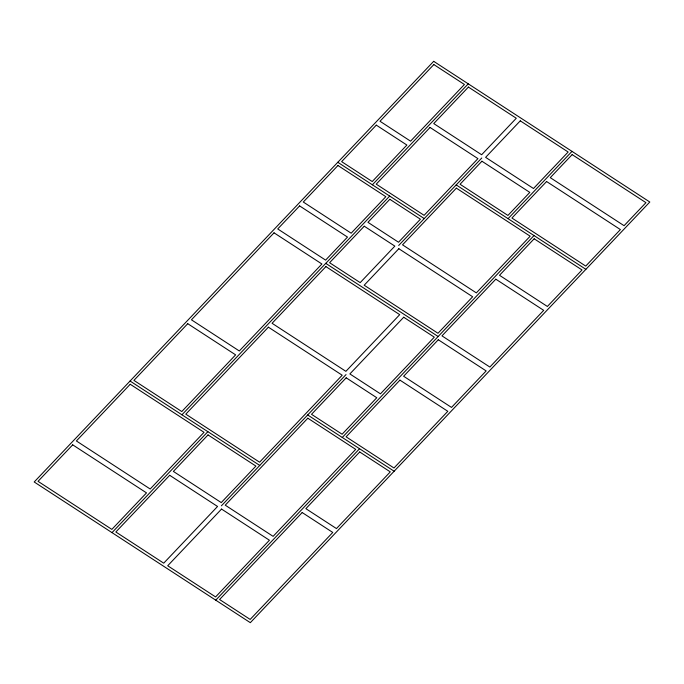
<?xml version="1.0" encoding="UTF-8"?>
<svg xmlns="http://www.w3.org/2000/svg" width="684" height="684" viewBox="0 0 684 684"><rect width="100%" height="100%" fill="white"/><g stroke="black" fill="none" stroke-linecap="round" stroke-linejoin="round"><path stroke-width="1.03" d="M372.387 184.791L468.258 83.833M181.944 414.795L389.675 196.052M112.005 532.631L207.876 431.672M398.687 245.479L481.775 157.987M221.394 505.827L346.036 374.576M508.084 218.675L571.995 151.369M342.265 437.469L534.016 235.553M215.742 600.167L359.553 448.73M456.211 184.911L585.88 269.325M337.802 162.288L424.251 218.564M325.755 263.357L438.136 336.511M307.689 414.957L394.129 471.233M130.071 381.031L259.749 465.436M433.682 61.329L34.2 481.981L250.318 622.671L649.8 202.019L433.682 61.329M72.701 444.839L38.039 481.339L111.851 529.39L146.513 492.89L72.701 444.839M130.225 384.263L76.386 440.958L150.198 489.009L204.037 432.314L130.225 384.263M187.749 323.694L133.91 380.381L181.79 411.554L235.629 354.859L187.749 323.694M274.036 232.825L191.443 319.813L239.314 350.978L321.916 263.998L274.036 232.825M299.609 205.91L277.73 228.943L325.61 260.117L347.489 237.074L299.609 205.91M337.956 165.519L303.294 202.028L351.174 233.193L385.836 196.693L337.956 165.519M376.303 125.138L341.641 161.638L372.233 181.551L406.894 145.051L376.303 125.138M433.836 64.57L379.996 121.256L410.58 141.169L464.419 84.483L433.836 64.57M430.056 127.455L376.226 184.15L424.106 215.323L477.936 158.628L430.056 127.455M468.412 87.073L433.75 123.573L481.63 154.746L516.292 118.247L468.412 87.073M268.385 327.166L185.783 414.153L259.595 462.204L342.197 375.217L268.385 327.166M325.909 266.598L272.07 323.284L345.882 371.335L399.721 314.649L325.909 266.598M364.256 226.207L329.594 262.716L360.186 282.629L394.848 246.12L364.256 226.207M389.829 199.292L367.949 222.326L398.533 242.239L420.412 219.205L389.829 199.292M169.683 475.294L115.844 531.99L163.724 563.163L217.555 506.468L169.683 475.294M208.03 434.913L173.368 471.413L221.248 502.586L255.91 466.086L208.03 434.913M398.84 248.719L364.179 285.219L437.991 333.27L472.653 296.771L398.84 248.719M456.365 188.143L402.525 244.838L476.338 292.889L530.177 236.194L456.365 188.143M481.929 161.227L460.05 184.261L507.93 215.434L529.809 192.392L481.929 161.227M520.276 120.837L485.614 157.346L533.494 188.51L568.156 152.01L520.276 120.837M221.548 509.067L167.708 565.754L215.588 596.927L269.428 540.232L221.548 509.067M307.834 418.198L225.233 505.177L273.113 536.35L355.714 449.371L307.834 418.198M346.189 377.816L311.519 414.316L342.111 434.229L376.773 397.729L346.189 377.816M403.714 317.239L349.875 373.934L380.466 393.847L434.297 337.152L403.714 317.239M546.584 181.525L511.923 218.034L585.735 266.085L620.397 229.576L546.584 181.525M572.149 154.61L550.269 177.643L624.082 225.694L645.961 202.661L572.149 154.61M399.943 380.133L346.104 436.828L393.984 468.001L447.823 411.306L399.943 380.133M438.29 339.751L403.628 376.251L451.508 407.425L486.17 370.925L438.29 339.751M495.814 279.175L441.975 335.87L489.855 367.043L543.694 310.348L495.814 279.175M534.17 238.793L499.5 275.293L547.38 306.466L582.041 269.966L534.17 238.793M302.183 512.538L219.581 599.517L250.164 619.43L332.766 532.451L302.183 512.538M359.707 451.97L305.868 508.657L336.46 528.57L390.29 471.883L359.707 451.97"/></g></svg>
